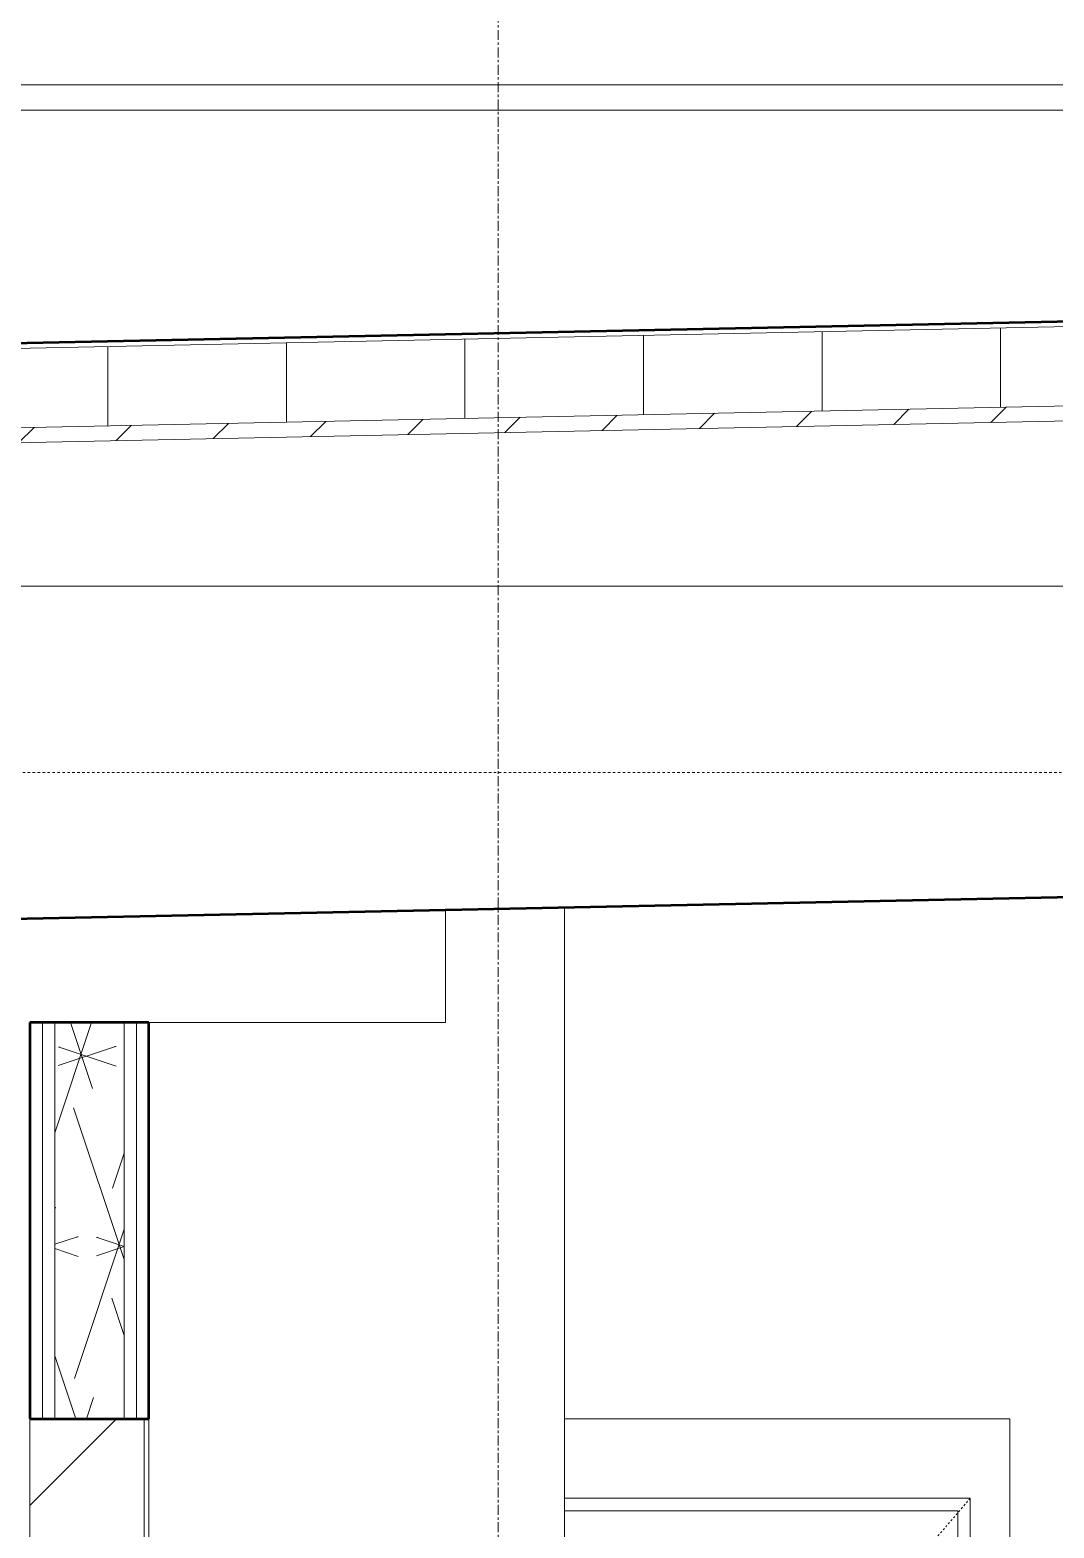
# Model space of a CAD drawing. Header units: inches. Extents: x -4169 to 1217, y -214 to 588.
# Drawn here: x -3504.9 to -3453.3, y 350.5 to 426 of the extents above; entities that cross this region are included whole.
import ezdxf

# ---------------------------------------------------------------- set-up
doc = ezdxf.new("R2010")
doc.units = ezdxf.units.IN
doc.header["$MEASUREMENT"] = 0
for name, pattern in [('Aligning Line 1_8_', [0.25, 0.125, -0.125]), ('Dash 1_16_', [0.125, 0.0625, -0.0625]), ('Grid Line 1_2_', [0.875, 0.5, -0.125, 0.125, -0.125])]:
    doc.linetypes.add(name, pattern=pattern)
for name, color, linetype, lineweight in [('0-1', 7, 'Continuous', 5), ('0-5', 10, 'Continuous', 13), ('A-DOOR-1', 7, 'Dash 1_16_', 9), ('A-DOOR-3', 31, 'Continuous', 9), ('A-DOOR-FRAM-1', 7, 'Continuous', 9), ('A-DOOR-FRAM-2', 50, 'Continuous', 20), ('A-FLOR-LEVL-1', 51, 'Grid Line 1_2_', 9), ('A-ROOF', 132, 'Continuous', 13), ('A-ROOF-1', 132, 'Continuous', 50), ('A-ROOF-PATT-1', 132, 'Continuous', 9), ('A-WALL', 113, 'Continuous', 13), ('A-WALL-1', 10, 'Continuous', 13), ('A-WALL-PATT-1', 53, 'Continuous', 9), ('G-ANNO-SYMB-1', 254, 'Aligning Line 1_8_', 9), ('I-WALL-1', 10, 'Continuous', 13), ('I-WALL-2', 250, 'Continuous', 50), ('S-GRID-1', 1, 'Grid Line 1_2_', 9)]:
    doc.layers.add(name, color=color, linetype=linetype, lineweight=lineweight)

# ---------------------------------------------------------------- blocks, each defined once
blk = doc.blocks.new('CTR - 2nd Phase_rvt-1-BUILDING ELEVATION - COURTYARD - LOOKING EAST')
at = {"layer": 'A-FLOR-LEVL-1'}
blk.add_line((-4168.714, 398), (-1814.206, 398), dxfattribs=at)
at = {"layer": 'G-ANNO-SYMB-1'}
blk.add_line((-1910.915, 388.592), (-4072.019, 388.592), dxfattribs=at)
blk = doc.blocks.new('HOLLOW METAL - UNIT DOOR-V21-BUILDING ELEVATION - COURTYARD - LOOKING EAST')
at = {"layer": 'A-DOOR-3'}
h = blk.add_hatch(dxfattribs=at)
h.set_pattern_fill('FP_21', color=256, style=0, pattern_type=2)
h.set_pattern_definition([(45, (0, 0), (-6.36396, 6.36396), [])])
h.paths.add_polyline_path([(-3504.924, 268), (-3499.174, 268), (-3499.174, 356), (-3504.924, 356), (-3504.924, 274.685)], flags=0)
at = {"layer": 'A-DOOR-FRAM-2'}
for p, q in [((-3504.924, 356), (-3504.924, 268)), ((-3499.174, 356), (-3504.924, 356)), ((-3499.174, 268), (-3499.174, 356))]:
    blk.add_line(p, q, dxfattribs=at)
blk = doc.blocks.new('HOLLOW METAL - UNIT DOOR-V22-BUILDING ELEVATION - COURTYARD - LOOKING EAST')
at = {"layer": 'A-DOOR-1'}
blk.add_line((-3457.524, 352), (-3477.974, 328.142), dxfattribs=at)
at = {"layer": 'A-DOOR-FRAM-1'}
for p, q in [((-3455.524, 356), (-3477.974, 356)), ((-3455.524, 268), (-3455.524, 356)), ((-3477.974, 352), (-3457.524, 352)), ((-3477.974, 351.375), (-3458.149, 351.375)), ((-3458.149, 351.375), (-3458.149, 268)), ((-3457.524, 352), (-3457.524, 268))]:
    blk.add_line(p, q, dxfattribs=at)
blk = doc.blocks.new('CTR - 1st Phase - Common Walls_rvt-1-BUILDING ELEVATION - COURTYARD - LOOKING EAST')
at = {"layer": 'A-WALL-PATT-1'}
h = blk.add_hatch(dxfattribs=at)
h.set_pattern_fill('FP_20', color=256, style=0, pattern_type=2)
h.set_pattern_definition([(161.57, (0.48, 0.48), (-3.83995378, -1.544e-05), [0, -27.322, 3.034, 0]), (18.43, (-0.48, 0.48), (-3.83995378, 1.544e-05), [0, -27.322, 3.034, 0]), (108.43, (0.48, 0.48), (1.919622, -9.6005246), [9.106, -21.25]), (71.57, (-0.48, 0.48), (1.919622, 9.6005246), [9.106, -21.25])])
h.paths.add_polyline_path([(-3500.174, 356), (-3500.174, 376), (-3503.674, 376), (-3503.674, 356)], flags=0)
at = {"layer": 'A-FLOR-LEVL-1'}
blk.add_line((-4168.714, 398), (-1814.206, 398), dxfattribs=at)
at = {"layer": 'A-WALL-1'}
for p, q in [((-3504.299, 376), (-3504.299, 356)), ((-3503.674, 376), (-3503.674, 356)), ((-3500.174, 376), (-3500.174, 356)), ((-3499.549, 376), (-3499.549, 356))]:
    blk.add_line(p, q, dxfattribs=at)
at = {"layer": 'I-WALL-1'}
for p, q in [((-3483.974, 376), (-3483.974, 381.677)), ((-3477.974, 381.802), (-3477.974, 268)), ((-3483.974, 376), (-3498.924, 376)), ((-3498.924, 356), (-3498.924, 268))]:
    blk.add_line(p, q, dxfattribs=at)
at = {"layer": 'I-WALL-2'}
for p, q in [((-3504.924, 376), (-3504.924, 356)), ((-3498.924, 376), (-3504.924, 376)), ((-3498.924, 356), (-3498.924, 376)), ((-3504.924, 356), (-3498.924, 356))]:
    blk.add_line(p, q, dxfattribs=at)
at = {"layer": '0-5'}
for name in ['HOLLOW METAL - UNIT DOOR-V21-BUILDING ELEVATION - COURTYARD - LOOKING EAST', 'HOLLOW METAL - UNIT DOOR-V22-BUILDING ELEVATION - COURTYARD - LOOKING EAST']:
    blk.add_blockref(name, (0, 0), dxfattribs=at)
blk = doc.blocks.new('Basic Wall _ EXT - FIBER CEMENT - SMALL - ___-1820300-BUILDING ELEVATION - COURTYARD - LOOKING EAST')
at = {"layer": 'A-WALL'}
blk.add_line((-3405.579, 423.283), (-3855.163, 423.283), dxfattribs=at)

msp = doc.modelspace()

# ---------------------------------------------------------------- hatches: boundary and pattern name
at = {"layer": 'A-ROOF-PATT-1'}
h = msp.add_hatch(dxfattribs=at)
h.set_pattern_fill('FP_26', color=256, style=0, pattern_type=2)
h.set_pattern_definition([(0, (0, 0), (0, 9), []), (90, (0, 0), (-9, 6e-16), [])])
h.paths.add_polyline_path([(-3852.4737, 398.7554), (-3671.8487, 402.5193), (-3851.8487, 402.5193), (-3851.8487, 402.7693), (-3852.4737, 402.7562), (-3852.4737, 400.844)], flags=0)
h.paths.add_polyline_path([(-3671.8487, 402.5184), (-3407.6737, 408.022), (-3407.6737, 412.0229), (-3671.8487, 406.5193), (-3671.8487, 402.5193)], flags=0)
h = msp.add_hatch(dxfattribs=at)
h.set_pattern_fill('FP_6', color=256, style=0, pattern_type=2)
h.set_pattern_definition([(0, (0, 0), (0, 4.798), []), (315, (0, 0), (4.7984266, 0), [6.786, -6.786]), (45, (0, 0), (4.7984266, 0), [6.786, -6.786])])
h.paths.add_polyline_path([(-3852.4737, 398.0052), (-3407.6737, 407.2719), (-3407.6737, 408.022), (-3852.4737, 398.7554)], flags=0)

# ---------------------------------------------------------------- linework, layer by layer
at = {"layer": 'A-FLOR-LEVL-1'}
msp.add_line((-4167.9645, 398), (-1814.9564, 398), dxfattribs=at)
at = {"layer": 'A-ROOF'}
for p, q in [((-3407.6737, 412.0229), (-3671.8487, 406.5193)), ((-3407.6737, 408.022), (-3852.4737, 398.7554)), ((-3407.6737, 407.2719), (-3852.4737, 398.0052))]:
    msp.add_line(p, q, dxfattribs=at)
at = {"layer": 'A-ROOF-1'}
for p, q in [((-3407.6737, 412.273), (-3671.8487, 406.7693)), ((-3852.4737, 374), (-3407.6737, 383.2667))]:
    msp.add_line(p, q, dxfattribs=at)
at = {"layer": 'A-WALL'}
msp.add_line((-3408.9237, 422), (-3851.8487, 422), dxfattribs=at)
at = {"layer": 'S-GRID-1'}
msp.add_line((-3481.3237, -159.8356), (-3481.3237, 470.5), dxfattribs=at)

# ---------------------------------------------------------------- block references
at = {"layer": '0-1'}
for name in ['CTR - 2nd Phase_rvt-1-BUILDING ELEVATION - COURTYARD - LOOKING EAST', 'CTR - 1st Phase - Common Walls_rvt-1-BUILDING ELEVATION - COURTYARD - LOOKING EAST']:
    msp.add_blockref(name, (0, 0), dxfattribs=at)
at = {"layer": 'A-WALL'}
msp.add_blockref('Basic Wall _ EXT - FIBER CEMENT - SMALL - ___-1820300-BUILDING ELEVATION - COURTYARD - LOOKING EAST', (0, 0), dxfattribs=at)

doc.saveas('drawing.dxf')
